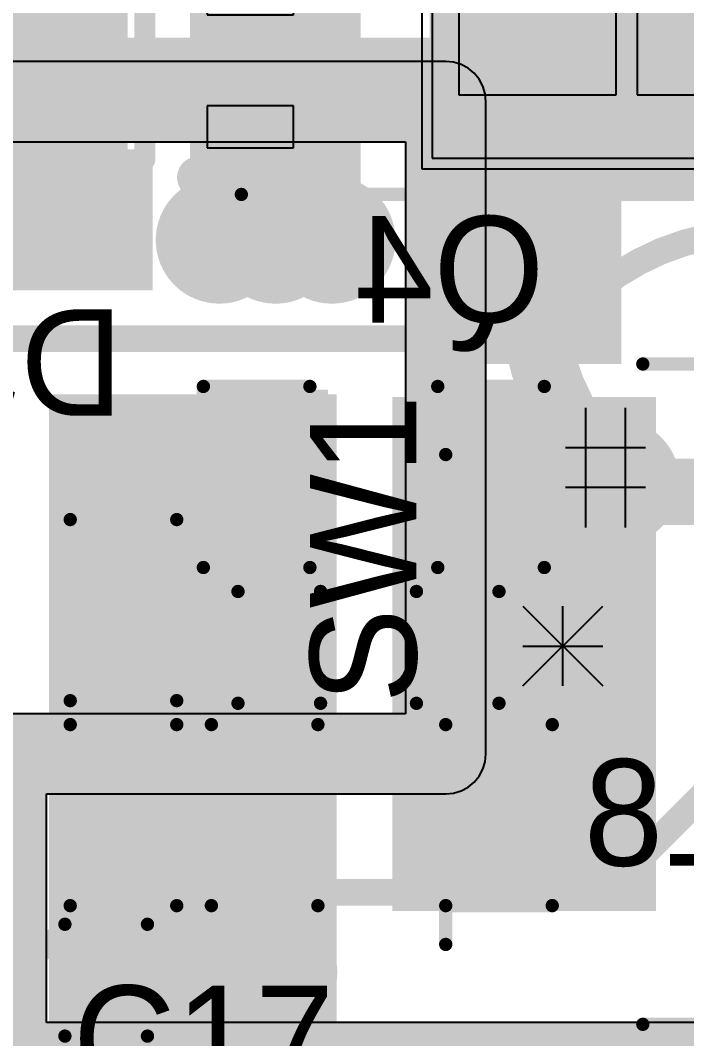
# Model space of a CAD drawing. Header units: millimetres. Extents: x 2.49 to 5.32, y 1.64 to 4.48.
# Drawn here: x 4.1083 to 4.3585, y 2.256 to 2.6385 of the extents above; entities that cross this region are included whole.
import ezdxf

# ---------------------------------------------------------------- set-up
doc = ezdxf.new("R2010")
doc.units = ezdxf.units.MM
doc.header["$MEASUREMENT"] = 0
for name, color, linetype in [('BottomLayer', 5, 'Continuous'), ('BottomOverlay', 54, 'Continuous'), ('BottomPaste', 16, 'Continuous'), ('BottomSolder', 6, 'Continuous'), ('InternalPlane1', 76, 'Continuous'), ('InternalPlane2', 16, 'Continuous'), ('Mechanical2', 216, 'Continuous'), ('MultiLayer', 9, 'Continuous'), ('TopLayer', 1, 'Continuous'), ('TopOverlay', 2, 'Continuous'), ('TopPaste', 8, 'Continuous'), ('TopSolder', 216, 'Continuous'), ('ViaHoleLayer', 16, 'Continuous')]:
    doc.layers.add(name, color=color, linetype=linetype)

# ---------------------------------------------------------------- blocks, each defined once
blk = doc.blocks.new('T_______S______13___A________2')
at = {"layer": 'TopLayer'}
for points in [[(-0.20669, -0.11811), (-0.12795, -0.11811), (-0.20669, -0.05906), (-0.12795, -0.05906)], [(0.12795, -0.11811), (0.20669, -0.11811), (0.12795, -0.05906), (0.20669, -0.05906)]]:
    blk.add_solid(points, dxfattribs=at)
at = {"layer": 'TopOverlay', "const_width": 0.005}
for points in [[(-0.124, -0.047), (-0.124, 0.047)], [(0.124, -0.047), (0.124, 0.047)], [(0.094, -0.121), (-0.09, -0.121)]]:
    blk.add_lwpolyline(points, dxfattribs=at)
at = {"layer": 'TopOverlay', "const_width": 0.0025}
for points in [[(-0.12525, -0.047, 1), (-0.12275, -0.047, 1)], [(0.12275, -0.047, 1), (0.12525, -0.047, 1)], [(-0.09125, -0.121, 1), (-0.08875, -0.121, 1)], [(0.09275, -0.121, 1), (0.09525, -0.121, 1)]]:
    blk.add_lwpolyline(points, format="xyb", close=True, dxfattribs=at)
at = {"layer": 'TopPaste'}
for points in [[(-0.20669, -0.11811), (-0.12795, -0.11811), (-0.20669, -0.05906), (-0.12795, -0.05906)], [(0.12795, -0.11811), (0.20669, -0.11811), (0.12795, -0.05906), (0.20669, -0.05906)]]:
    blk.add_solid(points, dxfattribs=at)
at = {"layer": 'TopSolder'}
for points in [[(-0.21069, -0.12211), (-0.12395, -0.12211), (-0.21069, -0.05506), (-0.12395, -0.05506)], [(0.12395, -0.12211), (0.21069, -0.12211), (0.12395, -0.05506), (0.21069, -0.05506)]]:
    blk.add_solid(points, dxfattribs=at)
blk = doc.blocks.new('C___0603_B_19')
at = {"layer": 'BottomLayer'}
for points in [[(-0.015, -0.0175), (-0.015, 0.0175), (-0.045, -0.0175), (-0.045, 0.0175)], [(0.045, -0.0175), (0.045, 0.0175), (0.015, -0.0175), (0.015, 0.0175)]]:
    blk.add_solid(points, dxfattribs=at)
at = {"layer": 'BottomOverlay', "const_width": 0.005}
for points in [[(-0.049, -0.021), (-0.049, 0.021)], [(-0.049, 0.021), (-0.018, 0.021)], [(0.018, 0.021), (0.049, 0.021)], [(0.049, -0.021), (0.049, 0.021)], [(-0.049, -0.021), (-0.018, -0.021)], [(0.018, -0.021), (0.049, -0.021)]]:
    blk.add_lwpolyline(points, dxfattribs=at)
at = {"layer": 'BottomOverlay', "const_width": 0.0025}
for points in [[(-0.05025, 0.021, 1), (-0.04775, 0.021, 1)], [(-0.05025, 0.021, 1), (-0.04775, 0.021, 1)], [(-0.01925, 0.021, 1), (-0.01675, 0.021, 1)], [(0.01675, 0.021, 1), (0.01925, 0.021, 1)], [(0.04775, 0.021, 1), (0.05025, 0.021, 1)], [(0.04775, 0.021, 1), (0.05025, 0.021, 1)], [(-0.05025, -0.021, 1), (-0.04775, -0.021, 1)], [(-0.05025, -0.021, 1), (-0.04775, -0.021, 1)], [(-0.01925, -0.021, 1), (-0.01675, -0.021, 1)], [(0.01675, -0.021, 1), (0.01925, -0.021, 1)], [(0.04775, -0.021, 1), (0.05025, -0.021, 1)], [(0.04775, -0.021, 1), (0.05025, -0.021, 1)]]:
    blk.add_lwpolyline(points, format="xyb", close=True, dxfattribs=at)
at = {"layer": 'BottomPaste'}
for points in [[(-0.015, -0.0175), (-0.015, 0.0175), (-0.045, -0.0175), (-0.045, 0.0175)], [(0.045, -0.0175), (0.045, 0.0175), (0.015, -0.0175), (0.015, 0.0175)]]:
    blk.add_solid(points, dxfattribs=at)
at = {"layer": 'BottomSolder'}
for points in [[(-0.01264, -0.01986), (-0.01264, 0.01986), (-0.04736, -0.01986), (-0.04736, 0.01986)], [(0.04736, -0.01986), (0.04736, 0.01986), (0.01264, -0.01986), (0.01264, 0.01986)]]:
    blk.add_solid(points, dxfattribs=at)
blk = doc.blocks.new('48__________7_7__35')
at = {"layer": 'TopSolder'}
for points in [[(0.13931, 0.11857), (0.13931, 0.09797), (0.19534, 0.11857), (0.19534, 0.09797)], [(0.13931, 0.09888), (0.13931, 0.07828), (0.19534, 0.09888), (0.19534, 0.07828)], [(0.13931, 0.0792), (0.13931, 0.0586), (0.19534, 0.0792), (0.19534, 0.0586)], [(0.13931, 0.05951), (0.13931, 0.03891), (0.19534, 0.05951), (0.19534, 0.03891)]]:
    blk.add_solid(points, dxfattribs=at)
blk = doc.blocks.new('8_P____TDFN_B_70')
at = {"layer": 'BottomLayer'}
for p, q in [((0.1873, 0.08681), (0.01191, 0.08681)), ((0.01191, 0.08681), (0.01191, -0.08681)), ((0.1873, 0.06319), (0.1873, 0.08681)), ((0.15581, 0.03681), (0.15581, 0.06319)), ((0.15581, 0.06319), (0.1873, 0.06319)), ((0.1873, 0.03681), (0.15581, 0.03681)), ((0.1873, 0.01319), (0.1873, 0.03681)), ((0.15581, -0.01319), (0.15581, 0.01319)), ((0.15581, 0.01319), (0.1873, 0.01319)), ((0.1873, -0.01319), (0.15581, -0.01319)), ((0.1873, -0.03681), (0.1873, -0.01319)), ((0.15581, -0.06319), (0.15581, -0.03681)), ((0.15581, -0.03681), (0.1873, -0.03681)), ((0.1873, -0.06319), (0.15581, -0.06319)), ((0.1873, -0.08681), (0.1873, -0.06319)), ((0.01191, -0.08681), (0.1873, -0.08681))]:
    blk.add_line(p, q, dxfattribs=at)
for points in [[(-0.07461, 0.06516), (-0.03819, 0.06516), (-0.07461, 0.08484), (-0.03819, 0.08484)], [(0.15474, 0.06319), (0.18624, 0.06319), (0.15474, 0.08681), (0.18624, 0.08681)], [(-0.07461, 0.01516), (-0.03819, 0.01516), (-0.07461, 0.03484), (-0.03819, 0.03484)], [(0.15474, 0.01319), (0.18624, 0.01319), (0.15474, 0.03681), (0.18624, 0.03681)], [(-0.07461, -0.03484), (-0.03819, -0.03484), (-0.07461, -0.01516), (-0.03819, -0.01516)], [(0.15474, -0.03681), (0.18624, -0.03681), (0.15474, -0.01319), (0.18624, -0.01319)], [(0.15474, -0.08681), (0.18624, -0.08681), (0.15474, -0.06319), (0.18624, -0.06319)], [(-0.07461, -0.08484), (-0.03819, -0.08484), (-0.07461, -0.06516), (-0.03819, -0.06516)]]:
    blk.add_solid(points, dxfattribs=at)
at = {"layer": 'BottomOverlay', "const_width": 0.005}
for points in [[(-0.05974, 0.10138), (0.17254, 0.10138)], [(-0.05974, -0.10038), (0.17254, -0.10038)]]:
    blk.add_lwpolyline(points, dxfattribs=at)
at = {"layer": 'BottomOverlay'}
for points, const_width in [([(-0.06099, 0.10138, 1), (-0.05849, 0.10138, 1)], 0.0025), ([(0.17129, 0.10138, 1), (0.17379, 0.10138, 1)], 0.0025), ([(-0.07206, -0.094, 1), (-0.07994, -0.094, 1)], 0.00787), ([(-0.08191, -0.094, 1), (-0.07797, -0.094, 1)], 0.00394), ([(-0.07403, -0.094, 1), (-0.07009, -0.094, 1)], 0.00394), ([(-0.06099, -0.10038, 1), (-0.05849, -0.10038, 1)], 0.0025), ([(0.17129, -0.10038, 1), (0.17379, -0.10038, 1)], 0.0025)]:
    blk.add_lwpolyline(points, format="xyb", close=True, dxfattribs=dict(at, const_width=const_width))
at = {"layer": 'BottomPaste'}
for p, q in [((0.18533, 0.08484), (0.15581, 0.08484)), ((0.15581, 0.08484), (0.15581, 0.06516)), ((0.18533, 0.06516), (0.18533, 0.08484)), ((-0.04016, 0.08287), (-0.07264, 0.08287)), ((-0.07264, 0.08287), (-0.07264, 0.06713)), ((-0.04016, 0.06713), (-0.04016, 0.08287)), ((-0.07264, 0.06713), (-0.04016, 0.06713)), ((0.15581, 0.06516), (0.18533, 0.06516)), ((0.081, 0.06299), (0.02195, 0.06299)), ((0.02195, 0.06299), (0.02195, 0.00394)), ((0.081, 0.00394), (0.081, 0.06299)), ((0.14793, 0.06299), (0.08888, 0.06299)), ((0.08888, 0.06299), (0.08888, 0.00394)), ((0.14793, 0.00394), (0.14793, 0.06299)), ((0.18533, 0.03484), (0.15581, 0.03484)), ((0.15581, 0.03484), (0.15581, 0.01516)), ((0.18533, 0.01516), (0.18533, 0.03484)), ((-0.04016, 0.03287), (-0.07264, 0.03287)), ((-0.07264, 0.03287), (-0.07264, 0.01713)), ((-0.04016, 0.01713), (-0.04016, 0.03287)), ((-0.07264, 0.01713), (-0.04016, 0.01713)), ((0.15581, 0.01516), (0.18533, 0.01516)), ((0.02195, 0.00394), (0.081, 0.00394)), ((0.08888, 0.00394), (0.14793, 0.00394)), ((0.081, -0.00394), (0.02195, -0.00394)), ((0.02195, -0.00394), (0.02195, -0.06299)), ((0.081, -0.06299), (0.081, -0.00394)), ((0.14793, -0.00394), (0.08888, -0.00394)), ((0.08888, -0.00394), (0.08888, -0.06299)), ((0.14793, -0.06299), (0.14793, -0.00394)), ((0.18533, -0.01516), (0.15581, -0.01516)), ((0.15581, -0.01516), (0.15581, -0.03484)), ((0.18533, -0.03484), (0.18533, -0.01516)), ((-0.04016, -0.01713), (-0.07264, -0.01713)), ((-0.07264, -0.01713), (-0.07264, -0.03287)), ((-0.04016, -0.03287), (-0.04016, -0.01713)), ((-0.07264, -0.03287), (-0.04016, -0.03287)), ((0.15581, -0.03484), (0.18533, -0.03484)), ((0.02195, -0.06299), (0.081, -0.06299)), ((0.08888, -0.06299), (0.14793, -0.06299)), ((-0.04016, -0.06713), (-0.07264, -0.06713)), ((-0.07264, -0.06713), (-0.07264, -0.08287)), ((-0.04016, -0.08287), (-0.04016, -0.06713)), ((0.18533, -0.06516), (0.15581, -0.06516)), ((0.15581, -0.06516), (0.15581, -0.08484)), ((0.18533, -0.08484), (0.18533, -0.06516)), ((-0.07264, -0.08287), (-0.04016, -0.08287)), ((0.15581, -0.08484), (0.18533, -0.08484))]:
    blk.add_line(p, q, dxfattribs=at)
at = {"layer": 'BottomSolder'}
for p, q in [((0.19124, 0.09075), (0.00797, 0.09075)), ((0.00797, 0.09075), (0.00797, -0.09075)), ((0.19124, 0.05925), (0.19124, 0.09075)), ((0.15974, 0.04075), (0.15974, 0.05925)), ((0.15974, 0.05925), (0.19124, 0.05925)), ((0.19124, 0.04075), (0.15974, 0.04075)), ((0.19124, 0.00925), (0.19124, 0.04075)), ((0.15974, -0.00925), (0.15974, 0.00925)), ((0.15974, 0.00925), (0.19124, 0.00925)), ((0.19124, -0.00925), (0.15974, -0.00925)), ((0.19124, -0.04075), (0.19124, -0.00925)), ((0.15974, -0.05925), (0.15974, -0.04075)), ((0.15974, -0.04075), (0.19124, -0.04075)), ((0.19124, -0.05925), (0.15974, -0.05925)), ((0.19124, -0.09075), (0.19124, -0.05925)), ((0.00797, -0.09075), (0.19124, -0.09075))]:
    blk.add_line(p, q, dxfattribs=at)
for points in [[(-0.07861, 0.06116), (-0.03419, 0.06116), (-0.07861, 0.08884), (-0.03419, 0.08884)], [(0.15074, 0.05919), (0.19024, 0.05919), (0.15074, 0.09081), (0.19024, 0.09081)], [(-0.07861, 0.01116), (-0.03419, 0.01116), (-0.07861, 0.03884), (-0.03419, 0.03884)], [(0.15074, 0.00919), (0.19024, 0.00919), (0.15074, 0.04081), (0.19024, 0.04081)], [(-0.07861, -0.03884), (-0.03419, -0.03884), (-0.07861, -0.01116), (-0.03419, -0.01116)], [(0.15074, -0.04081), (0.19024, -0.04081), (0.15074, -0.00919), (0.19024, -0.00919)], [(-0.07861, -0.08884), (-0.03419, -0.08884), (-0.07861, -0.06116), (-0.03419, -0.06116)], [(0.15074, -0.09081), (0.19024, -0.09081), (0.15074, -0.05919), (0.19024, -0.05919)]]:
    blk.add_solid(points, dxfattribs=at)
blk = doc.blocks.new('SOD_123W_B_85')
at = {"layer": 'BottomLayer'}
for points in [[(-0.08465, -0.02953), (-0.02559, -0.02953), (-0.08465, 0.02953), (-0.02559, 0.02953)], [(0.02559, -0.02953), (0.08465, -0.02953), (0.02559, 0.02953), (0.08465, 0.02953)]]:
    blk.add_solid(points, dxfattribs=at)
at = {"layer": 'BottomOverlay', "const_width": 0.00787}
for points in [[(-0.09112, -0.041), (-0.09112, 0.04)], [(0.09088, 0.04), (-0.09112, 0.04)], [(0.09088, -0.041), (0.09088, 0.04)], [(0.09088, -0.041), (-0.09112, -0.041)]]:
    blk.add_lwpolyline(points, dxfattribs=at)
at = {"layer": 'BottomOverlay', "const_width": 0.00394}
for points in [[(-0.09309, 0.04, 1), (-0.08915, 0.04, 1)], [(-0.09309, 0.04, 1), (-0.08915, 0.04, 1)], [(0.08891, 0.04, 1), (0.09285, 0.04, 1)], [(0.08891, 0.04, 1), (0.09285, 0.04, 1)], [(-0.09309, -0.041, 1), (-0.08915, -0.041, 1)], [(-0.09309, -0.041, 1), (-0.08915, -0.041, 1)], [(0.08891, -0.041, 1), (0.09285, -0.041, 1)], [(0.08891, -0.041, 1), (0.09285, -0.041, 1)]]:
    blk.add_lwpolyline(points, format="xyb", close=True, dxfattribs=at)
at = {"layer": 'BottomOverlay'}
blk.add_solid([(0.09088, -0.043), (0.13988, -0.043), (0.09088, 0.043), (0.13988, 0.043)], dxfattribs=at)
at = {"layer": 'BottomPaste'}
for points in [[(-0.08465, -0.02953), (-0.02559, -0.02953), (-0.08465, 0.02953), (-0.02559, 0.02953)], [(0.02559, -0.02953), (0.08465, -0.02953), (0.02559, 0.02953), (0.08465, 0.02953)]]:
    blk.add_solid(points, dxfattribs=at)
at = {"layer": 'BottomSolder'}
for points in [[(-0.08865, -0.03353), (-0.02159, -0.03353), (-0.08865, 0.03353), (-0.02159, 0.03353)], [(0.02159, -0.03353), (0.08865, -0.03353), (0.02159, 0.03353), (0.08865, 0.03353)]]:
    blk.add_solid(points, dxfattribs=at)
blk = doc.blocks.new('C__0805_B_99')
at = {"layer": 'BottomLayer'}
for points in [[(-0.06, -0.03), (-0.02, -0.03), (-0.06, 0.03), (-0.02, 0.03)], [(0.02, -0.03), (0.06, -0.03), (0.02, 0.03), (0.06, 0.03)]]:
    blk.add_solid(points, dxfattribs=at)
at = {"layer": 'BottomOverlay', "const_width": 0.005}
for points in [[(-0.064, -0.034), (-0.064, 0.034)], [(-0.064, 0.034), (-0.024, 0.034)], [(0.024, 0.034), (0.064, 0.034)], [(0.064, -0.034), (0.064, 0.034)], [(-0.064, -0.034), (-0.024, -0.034)], [(0.024, -0.034), (0.064, -0.034)]]:
    blk.add_lwpolyline(points, dxfattribs=at)
at = {"layer": 'BottomOverlay', "const_width": 0.0025}
for points in [[(-0.06525, 0.034, 1), (-0.06275, 0.034, 1)], [(-0.06525, 0.034, 1), (-0.06275, 0.034, 1)], [(-0.02525, 0.034, 1), (-0.02275, 0.034, 1)], [(0.02275, 0.034, 1), (0.02525, 0.034, 1)], [(0.06275, 0.034, 1), (0.06525, 0.034, 1)], [(0.06275, 0.034, 1), (0.06525, 0.034, 1)], [(-0.06525, -0.034, 1), (-0.06275, -0.034, 1)], [(-0.06525, -0.034, 1), (-0.06275, -0.034, 1)], [(-0.02525, -0.034, 1), (-0.02275, -0.034, 1)], [(0.02275, -0.034, 1), (0.02525, -0.034, 1)], [(0.06275, -0.034, 1), (0.06525, -0.034, 1)], [(0.06275, -0.034, 1), (0.06525, -0.034, 1)]]:
    blk.add_lwpolyline(points, format="xyb", close=True, dxfattribs=at)
at = {"layer": 'BottomPaste'}
for points in [[(-0.06, -0.03), (-0.02, -0.03), (-0.06, 0.03), (-0.02, 0.03)], [(0.02, -0.03), (0.06, -0.03), (0.02, 0.03), (0.06, 0.03)]]:
    blk.add_solid(points, dxfattribs=at)
at = {"layer": 'BottomSolder'}
for points in [[(-0.06276, -0.03276), (-0.01724, -0.03276), (-0.06276, 0.03276), (-0.01724, 0.03276)], [(0.01724, -0.03276), (0.06276, -0.03276), (0.01724, 0.03276), (0.06276, 0.03276)]]:
    blk.add_solid(points, dxfattribs=at)
blk = doc.blocks.new('C__0805_B_100')
at = {"layer": 'BottomLayer'}
for points in [[(-0.06, -0.03), (-0.02, -0.03), (-0.06, 0.03), (-0.02, 0.03)], [(0.02, -0.03), (0.06, -0.03), (0.02, 0.03), (0.06, 0.03)]]:
    blk.add_solid(points, dxfattribs=at)
at = {"layer": 'BottomOverlay', "const_width": 0.005}
for points in [[(-0.064, 0.034), (-0.064, -0.034)], [(-0.024, 0.034), (-0.064, 0.034)], [(0.064, 0.034), (0.024, 0.034)], [(0.064, 0.034), (0.064, -0.034)], [(-0.024, -0.034), (-0.064, -0.034)], [(0.064, -0.034), (0.024, -0.034)]]:
    blk.add_lwpolyline(points, dxfattribs=at)
at = {"layer": 'BottomOverlay', "const_width": 0.0025}
for points in [[(-0.06525, 0.034, 1), (-0.06275, 0.034, 1)], [(-0.06525, 0.034, 1), (-0.06275, 0.034, 1)], [(-0.02525, 0.034, 1), (-0.02275, 0.034, 1)], [(0.02275, 0.034, 1), (0.02525, 0.034, 1)], [(0.06275, 0.034, 1), (0.06525, 0.034, 1)], [(0.06275, 0.034, 1), (0.06525, 0.034, 1)], [(-0.06525, -0.034, 1), (-0.06275, -0.034, 1)], [(-0.06525, -0.034, 1), (-0.06275, -0.034, 1)], [(-0.02525, -0.034, 1), (-0.02275, -0.034, 1)], [(0.02275, -0.034, 1), (0.02525, -0.034, 1)], [(0.06275, -0.034, 1), (0.06525, -0.034, 1)], [(0.06275, -0.034, 1), (0.06525, -0.034, 1)]]:
    blk.add_lwpolyline(points, format="xyb", close=True, dxfattribs=at)
at = {"layer": 'BottomPaste'}
for points in [[(-0.06, -0.03), (-0.02, -0.03), (-0.06, 0.03), (-0.02, 0.03)], [(0.02, -0.03), (0.06, -0.03), (0.02, 0.03), (0.06, 0.03)]]:
    blk.add_solid(points, dxfattribs=at)
at = {"layer": 'BottomSolder'}
for points in [[(-0.06276, -0.03276), (-0.01724, -0.03276), (-0.06276, 0.03276), (-0.01724, 0.03276)], [(0.01724, -0.03276), (0.06276, -0.03276), (0.01724, 0.03276), (0.06276, 0.03276)]]:
    blk.add_solid(points, dxfattribs=at)
blk = doc.blocks.new('C__0805_B_101')
at = {"layer": 'BottomLayer'}
for points in [[(-0.06, -0.03), (-0.02, -0.03), (-0.06, 0.03), (-0.02, 0.03)], [(0.02, -0.03), (0.06, -0.03), (0.02, 0.03), (0.06, 0.03)]]:
    blk.add_solid(points, dxfattribs=at)
at = {"layer": 'BottomOverlay', "const_width": 0.005}
for points in [[(-0.064, -0.034), (-0.064, 0.034)], [(-0.064, 0.034), (-0.024, 0.034)], [(0.024, 0.034), (0.064, 0.034)], [(0.064, -0.034), (0.064, 0.034)], [(-0.064, -0.034), (-0.024, -0.034)], [(0.024, -0.034), (0.064, -0.034)]]:
    blk.add_lwpolyline(points, dxfattribs=at)
at = {"layer": 'BottomOverlay', "const_width": 0.0025}
for points in [[(-0.06525, 0.034, 1), (-0.06275, 0.034, 1)], [(-0.06525, 0.034, 1), (-0.06275, 0.034, 1)], [(-0.02525, 0.034, 1), (-0.02275, 0.034, 1)], [(0.02275, 0.034, 1), (0.02525, 0.034, 1)], [(0.06275, 0.034, 1), (0.06525, 0.034, 1)], [(0.06275, 0.034, 1), (0.06525, 0.034, 1)], [(-0.06525, -0.034, 1), (-0.06275, -0.034, 1)], [(-0.06525, -0.034, 1), (-0.06275, -0.034, 1)], [(-0.02525, -0.034, 1), (-0.02275, -0.034, 1)], [(0.02275, -0.034, 1), (0.02525, -0.034, 1)], [(0.06275, -0.034, 1), (0.06525, -0.034, 1)], [(0.06275, -0.034, 1), (0.06525, -0.034, 1)]]:
    blk.add_lwpolyline(points, format="xyb", close=True, dxfattribs=at)
at = {"layer": 'BottomPaste'}
for points in [[(-0.06, -0.03), (-0.02, -0.03), (-0.06, 0.03), (-0.02, 0.03)], [(0.02, -0.03), (0.06, -0.03), (0.02, 0.03), (0.06, 0.03)]]:
    blk.add_solid(points, dxfattribs=at)
at = {"layer": 'BottomSolder'}
for points in [[(-0.06276, -0.03276), (-0.01724, -0.03276), (-0.06276, 0.03276), (-0.01724, 0.03276)], [(0.01724, -0.03276), (0.06276, -0.03276), (0.01724, 0.03276), (0.06276, 0.03276)]]:
    blk.add_solid(points, dxfattribs=at)
blk = doc.blocks.new('C__0805_B_103')
at = {"layer": 'BottomLayer'}
for points in [[(-0.06, -0.03), (-0.02, -0.03), (-0.06, 0.03), (-0.02, 0.03)], [(0.02, -0.03), (0.06, -0.03), (0.02, 0.03), (0.06, 0.03)]]:
    blk.add_solid(points, dxfattribs=at)
at = {"layer": 'BottomOverlay', "const_width": 0.005}
for points in [[(-0.024, 0.034), (-0.064, 0.034)], [(-0.064, 0.034), (-0.064, -0.034)], [(0.064, 0.034), (0.024, 0.034)], [(0.064, 0.034), (0.064, -0.034)], [(-0.024, -0.034), (-0.064, -0.034)], [(0.064, -0.034), (0.024, -0.034)]]:
    blk.add_lwpolyline(points, dxfattribs=at)
at = {"layer": 'BottomOverlay', "const_width": 0.0025}
for points in [[(-0.06525, 0.034, 1), (-0.06275, 0.034, 1)], [(-0.06525, 0.034, 1), (-0.06275, 0.034, 1)], [(-0.02525, 0.034, 1), (-0.02275, 0.034, 1)], [(0.02275, 0.034, 1), (0.02525, 0.034, 1)], [(0.06275, 0.034, 1), (0.06525, 0.034, 1)], [(0.06275, 0.034, 1), (0.06525, 0.034, 1)], [(-0.06525, -0.034, 1), (-0.06275, -0.034, 1)], [(-0.06525, -0.034, 1), (-0.06275, -0.034, 1)], [(-0.02525, -0.034, 1), (-0.02275, -0.034, 1)], [(0.02275, -0.034, 1), (0.02525, -0.034, 1)], [(0.06275, -0.034, 1), (0.06525, -0.034, 1)], [(0.06275, -0.034, 1), (0.06525, -0.034, 1)]]:
    blk.add_lwpolyline(points, format="xyb", close=True, dxfattribs=at)
at = {"layer": 'BottomPaste'}
for points in [[(-0.06, -0.03), (-0.02, -0.03), (-0.06, 0.03), (-0.02, 0.03)], [(0.02, -0.03), (0.06, -0.03), (0.02, 0.03), (0.06, 0.03)]]:
    blk.add_solid(points, dxfattribs=at)
at = {"layer": 'BottomSolder'}
for points in [[(-0.06276, -0.03276), (-0.01724, -0.03276), (-0.06276, 0.03276), (-0.01724, 0.03276)], [(0.01724, -0.03276), (0.06276, -0.03276), (0.01724, 0.03276), (0.06276, 0.03276)]]:
    blk.add_solid(points, dxfattribs=at)
blk = doc.blocks.new('C___0603_B_104')
at = {"layer": 'BottomLayer'}
for points in [[(-0.015, -0.0175), (-0.015, 0.0175), (-0.045, -0.0175), (-0.045, 0.0175)], [(0.045, -0.0175), (0.045, 0.0175), (0.015, -0.0175), (0.015, 0.0175)]]:
    blk.add_solid(points, dxfattribs=at)
at = {"layer": 'BottomOverlay', "const_width": 0.005}
for points in [[(-0.049, 0.021), (-0.018, 0.021)], [(-0.049, -0.021), (-0.049, 0.021)], [(0.018, 0.021), (0.049, 0.021)], [(0.049, -0.021), (0.049, 0.021)], [(-0.049, -0.021), (-0.018, -0.021)], [(0.018, -0.021), (0.049, -0.021)]]:
    blk.add_lwpolyline(points, dxfattribs=at)
at = {"layer": 'BottomOverlay', "const_width": 0.0025}
for points in [[(-0.05025, 0.021, 1), (-0.04775, 0.021, 1)], [(-0.05025, 0.021, 1), (-0.04775, 0.021, 1)], [(-0.01925, 0.021, 1), (-0.01675, 0.021, 1)], [(0.01675, 0.021, 1), (0.01925, 0.021, 1)], [(0.04775, 0.021, 1), (0.05025, 0.021, 1)], [(0.04775, 0.021, 1), (0.05025, 0.021, 1)], [(-0.05025, -0.021, 1), (-0.04775, -0.021, 1)], [(-0.05025, -0.021, 1), (-0.04775, -0.021, 1)], [(-0.01925, -0.021, 1), (-0.01675, -0.021, 1)], [(0.01675, -0.021, 1), (0.01925, -0.021, 1)], [(0.04775, -0.021, 1), (0.05025, -0.021, 1)], [(0.04775, -0.021, 1), (0.05025, -0.021, 1)]]:
    blk.add_lwpolyline(points, format="xyb", close=True, dxfattribs=at)
at = {"layer": 'BottomPaste'}
for points in [[(-0.015, -0.0175), (-0.015, 0.0175), (-0.045, -0.0175), (-0.045, 0.0175)], [(0.045, -0.0175), (0.045, 0.0175), (0.015, -0.0175), (0.015, 0.0175)]]:
    blk.add_solid(points, dxfattribs=at)
at = {"layer": 'BottomSolder'}
for points in [[(-0.01264, -0.01986), (-0.01264, 0.01986), (-0.04736, -0.01986), (-0.04736, 0.01986)], [(0.04736, -0.01986), (0.04736, 0.01986), (0.01264, -0.01986), (0.01264, 0.01986)]]:
    blk.add_solid(points, dxfattribs=at)

msp = doc.modelspace()

# ---------------------------------------------------------------- linework, layer by layer
at = {"layer": 'BottomLayer'}
for points, const_width in [([(4.10188, 2.649), (4.115, 2.63588)], 0.012), ([(4.115, 2.58497), (4.115, 2.62188)], 0.012), ([(4.31595, 2.529), (4.31834, 2.53139)], 0.01), ([(4.07397, 2.519), (4.29181, 2.519)], 0.01), ([(4.143, 2.417), (4.143, 2.477)], 0.025), ([(4.143, 2.477), (4.189, 2.477)], 0.025), ([(4.281, 2.465), (4.332, 2.465)], 0.025), ([(4.281, 2.42897), (4.281, 2.465)], 0.025), ([(4.34063, 2.46143), (4.418, 2.46143)], 0.025), ([(4.143, 2.34), (4.143, 2.417)], 0.025), ([(4.209, 2.34707), (4.209, 2.4)], 0.025), ([(4.284, 2.335), (4.284, 2.36379)], 0.025), ([(4.143, 2.335), (4.204, 2.335)], 0.025), ([(4.20338, 2.281), (4.20338, 2.33438)], 0.025), ([(4.137, 2.278), (4.137, 2.32551)], 0.025), ([(4.20338, 2.33438), (4.204, 2.335)], 0.01)]:
    msp.add_lwpolyline(points, dxfattribs=dict(at, const_width=const_width))
for points, const_width in [([(4.112, 2.63588, 1), (4.118, 2.63588, 1)], 0.006), ([(4.112, 2.62188, 1), (4.118, 2.62188, 1)], 0.006), ([(4.112, 2.58497, 1), (4.118, 2.58497, 1)], 0.006), ([(4.112, 2.58497, 1), (4.118, 2.58497, 1)], 0.006), ([(4.10176, 2.56024, 1), (4.10776, 2.56024, 1)], 0.006), ([(4.10176, 2.56024, 1), (4.10776, 2.56024, 1)], 0.006), ([(4.17857, 2.556, 1), (4.18743, 2.556, 1)], 0.00886), ([(4.19968, 2.556, 1), (4.20854, 2.556, 1)], 0.00886), ([(4.2208, 2.556, 1), (4.22966, 2.556, 1)], 0.00886), ([(4.31584, 2.53139, 1), (4.32084, 2.53139, 1)], 0.005), ([(4.31584, 2.53139, 1), (4.32084, 2.53139, 1)], 0.005), ([(4.31345, 2.529, 1), (4.31845, 2.529, 1)], 0.005), ([(4.31345, 2.529, 1), (4.31845, 2.529, 1)], 0.005), ([(4.28931, 2.519, 1), (4.29431, 2.519, 1)], 0.005), ([(4.28931, 2.519, 1), (4.29431, 2.519, 1)], 0.005), ([(4.13675, 2.477, 1), (4.14925, 2.477, 1)], 0.0125), ([(4.13675, 2.477, 1), (4.14925, 2.477, 1)], 0.0125), ([(4.18275, 2.477, 1), (4.19525, 2.477, 1)], 0.0125), ([(4.27475, 2.465, 1), (4.28725, 2.465, 1)], 0.0125), ([(4.27475, 2.465, 1), (4.28725, 2.465, 1)], 0.0125), ([(4.32575, 2.465, 1), (4.33825, 2.465, 1)], 0.0125), ([(4.32575, 2.465, 1), (4.33825, 2.465, 1)], 0.0125), ([(4.32757, 2.465, 1), (4.33643, 2.465, 1)], 0.00886), ([(4.33438, 2.46143, 1), (4.34688, 2.46143, 1)], 0.0125), ([(4.33438, 2.46143, 1), (4.34688, 2.46143, 1)], 0.0125), ([(4.27475, 2.42897, 1), (4.28725, 2.42897, 1)], 0.0125), ([(4.27475, 2.42897, 1), (4.28725, 2.42897, 1)], 0.0125), ([(4.13675, 2.417, 1), (4.14925, 2.417, 1)], 0.0125), ([(4.13675, 2.417, 1), (4.14925, 2.417, 1)], 0.0125), ([(4.20275, 2.4, 1), (4.21525, 2.4, 1)], 0.0125), ([(4.26275, 2.4, 1), (4.27525, 2.4, 1)], 0.0125), ([(4.26275, 2.4, 1), (4.27525, 2.4, 1)], 0.0125), ([(4.27775, 2.36379, 1), (4.29025, 2.36379, 1)], 0.0125), ([(4.27775, 2.36379, 1), (4.29025, 2.36379, 1)], 0.0125), ([(4.20275, 2.34707, 1), (4.21525, 2.34707, 1)], 0.0125), ([(4.20275, 2.34707, 1), (4.21525, 2.34707, 1)], 0.0125), ([(4.13675, 2.34, 1), (4.14925, 2.34, 1)], 0.0125), ([(4.13675, 2.34, 1), (4.14925, 2.34, 1)], 0.0125), ([(4.13675, 2.335, 1), (4.14925, 2.335, 1)], 0.0125), ([(4.19713, 2.33438, 1), (4.20963, 2.33438, 1)], 0.0125), ([(4.19775, 2.335, 1), (4.21025, 2.335, 1)], 0.0125), ([(4.19775, 2.335, 1), (4.21025, 2.335, 1)], 0.0125), ([(4.27775, 2.335, 1), (4.29025, 2.335, 1)], 0.0125), ([(4.13075, 2.32551, 1), (4.14325, 2.32551, 1)], 0.0125), ([(4.13075, 2.32551, 1), (4.14325, 2.32551, 1)], 0.0125), ([(4.20088, 2.33438, 1), (4.20588, 2.33438, 1)], 0.005), ([(4.2015, 2.335, 1), (4.2065, 2.335, 1)], 0.005), ([(4.19713, 2.281, 1), (4.20963, 2.281, 1)], 0.0125), ([(4.19747, 2.281, 1), (4.20928, 2.281, 1)], 0.01181), ([(4.13075, 2.278, 1), (4.14325, 2.278, 1)], 0.0125)]:
    msp.add_lwpolyline(points, format="xyb", close=True, dxfattribs=dict(at, const_width=const_width))
for points, const_width in [([(4.115, 2.58497, -0.198912), (4.10476, 2.56024)], 0.012), ([(4.10476, 2.56024, -0.198912), (4.08969, 2.554)], 0.012), ([(4.31834, 2.53139, -0.198912), (4.385, 2.559)], 0.01), ([(4.31595, 2.529, -0.198912), (4.29181, 2.519)], 0.01), ([(4.34063, 2.46143, -0.198912), (4.332, 2.465)], 0.025), ([(4.281, 2.42897, -0.198912), (4.269, 2.4)], 0.025), ([(4.269, 2.4, -0.198912), (4.284, 2.36379)], 0.025), ([(4.209, 2.34707, -0.198912), (4.204, 2.335)], 0.025), ([(4.137, 2.32551, -0.198912), (4.143, 2.34)], 0.025)]:
    msp.add_lwpolyline(points, format="xyb", dxfattribs=dict(at, const_width=const_width))
for points in [[(4.172, 2.713), (4.172, 2.542), (4.236, 2.713), (4.236, 2.542)], [(4.262, 2.71375), (4.262, 2.571), (4.506, 2.71375), (4.506, 2.571)], [(4.145, 2.667), (4.024, 2.667), (4.145, 2.62), (4.024, 2.62)], [(4.119, 2.26), (4.227, 2.26), (4.119, 2.498), (4.227, 2.498)], [(4.248, 2.304), (4.347, 2.304), (4.248, 2.497), (4.347, 2.497)]]:
    msp.add_solid(points, dxfattribs=at)
at = {"layer": 'BottomOverlay'}
for p, q in [((4.32051, 2.49299), (4.32051, 2.448)), ((4.3355, 2.448), (4.3355, 2.49299)), ((4.32051, 2.47799), (4.31301, 2.47799)), ((4.343, 2.47799), (4.32051, 2.47799)), ((4.343, 2.463), (4.31301, 2.463)), ((4.297, 2.41849), (4.32699, 2.3885)), ((4.297, 2.3885), (4.32699, 2.41849)), ((4.312, 2.3885), (4.312, 2.41849)), ((4.297, 2.40349), (4.32699, 2.40349))]:
    msp.add_line(p, q, dxfattribs=at)
at = {"layer": 'BottomSolder'}
for points, const_width in [([(4.17657, 2.556, 1), (4.18943, 2.556, 1)], 0.01286), ([(4.19768, 2.556, 1), (4.21054, 2.556, 1)], 0.01286), ([(4.2188, 2.556, 1), (4.23166, 2.556, 1)], 0.01286), ([(4.32557, 2.465, 1), (4.33843, 2.465, 1)], 0.01286), ([(4.19547, 2.281, 1), (4.21128, 2.281, 1)], 0.01581)]:
    msp.add_lwpolyline(points, format="xyb", close=True, dxfattribs=dict(at, const_width=const_width))
at = {"layer": 'InternalPlane1'}
for p, q in [((4.268, 2.62307), (3.92907, 2.62307)), ((4.27094, 2.62278), (4.268, 2.62307)), ((4.27377, 2.62193), (4.27094, 2.62278)), ((4.27637, 2.62053), (4.27377, 2.62193)), ((4.27866, 2.61866), (4.27637, 2.62053)), ((4.28053, 2.61637), (4.27866, 2.61866)), ((4.28193, 2.61377), (4.28053, 2.61637)), ((4.28278, 2.61094), (4.28193, 2.61377)), ((4.28307, 2.608), (4.28278, 2.61094)), ((4.28307, 2.363), (4.28307, 2.608)), ((3.92907, 2.59293), (4.25293, 2.59293)), ((4.25293, 2.59293), (4.25293, 2.37807)), ((4.25293, 2.37807), (3.50673, 2.37807)), ((4.28193, 2.35723), (4.28278, 2.36006)), ((4.28278, 2.36006), (4.28307, 2.363)), ((4.28053, 2.35463), (4.28193, 2.35723)), ((4.27637, 2.35047), (4.27866, 2.35234)), ((4.27866, 2.35234), (4.28053, 2.35463)), ((4.27094, 2.34822), (4.27377, 2.34907)), ((4.27377, 2.34907), (4.27637, 2.35047)), ((4.11807, 2.26207), (4.11807, 2.34793)), ((4.11807, 2.34793), (4.268, 2.34793)), ((4.268, 2.34793), (4.27094, 2.34822)), ((4.74493, 2.26207), (4.11807, 2.26207))]:
    msp.add_line(p, q, dxfattribs=at)
at = {"layer": 'InternalPlane1', "const_width": 0.03}
for points in [[(3.918, 2.608), (4.268, 2.608)], [(4.268, 2.363), (4.268, 2.608)], [(3.492, 2.363), (4.268, 2.363)], [(4.103, 2.247), (4.103, 2.355)], [(4.103, 2.247), (4.76, 2.247)], [(4.183, 2.247), (4.19, 2.24)]]:
    msp.add_lwpolyline(points, dxfattribs=at)
at = {"layer": 'InternalPlane1'}
for points, const_width in [([(4.2605, 2.608, 1), (4.2755, 2.608, 1)], 0.015), ([(4.2605, 2.608, 1), (4.2755, 2.608, 1)], 0.015), ([(4.32005, 2.465, 1), (4.34395, 2.465, 1)], 0.02391), ([(4.2605, 2.363, 1), (4.2755, 2.363, 1)], 0.015), ([(4.2605, 2.363, 1), (4.2755, 2.363, 1)], 0.015), ([(4.0955, 2.355, 1), (4.1105, 2.355, 1)], 0.015), ([(4.0955, 2.247, 1), (4.1105, 2.247, 1)], 0.015), ([(4.0955, 2.247, 1), (4.1105, 2.247, 1)], 0.015), ([(4.1755, 2.247, 1), (4.1905, 2.247, 1)], 0.015)]:
    msp.add_lwpolyline(points, format="xyb", close=True, dxfattribs=dict(at, const_width=const_width))
at = {"layer": 'InternalPlane2', "const_width": 0.02391}
for points in [[(4.17105, 2.556, 1), (4.19495, 2.556, 1)], [(4.19216, 2.556, 1), (4.21607, 2.556, 1)], [(4.21328, 2.556, 1), (4.23718, 2.556, 1)], [(4.19142, 2.281, 1), (4.21533, 2.281, 1)]]:
    msp.add_lwpolyline(points, format="xyb", close=True, dxfattribs=at)
at = {"layer": 'Mechanical2', "const_width": 0.015}
msp.add_lwpolyline([(5.30364, 3.062, 1), (2.50836, 3.062, 1)], format="xyb", close=True, dxfattribs=at)
at = {"layer": 'MultiLayer'}
for points, const_width in [([(4.17857, 2.556, 1), (4.18743, 2.556, 1)], 0.00886), ([(4.19968, 2.556, 1), (4.20854, 2.556, 1)], 0.00886), ([(4.2208, 2.556, 1), (4.22966, 2.556, 1)], 0.00886), ([(4.32757, 2.465, 1), (4.33643, 2.465, 1)], 0.00886), ([(4.19747, 2.281, 1), (4.20928, 2.281, 1)], 0.01181)]:
    msp.add_lwpolyline(points, format="xyb", close=True, dxfattribs=dict(at, const_width=const_width))
at = {"layer": 'TopLayer'}
for points, const_width in [([(4.04946, 2.627), (4.646, 2.627)], 0.01), ([(4.30042, 2.55276), (4.30042, 2.57432)], 0.025), ([(4.34285, 2.32585), (4.59871, 2.58171)], 0.01), ([(4.30042, 2.538), (4.30042, 2.55276)], 0.025), ([(4.30042, 2.538), (4.30042, 2.538)], 0.025), ([(4.32971, 2.46729), (4.332, 2.465)], 0.025), ([(4.15885, 2.311), (4.307, 2.311)], 0.01), ([(4.18532, 2.26295), (4.20338, 2.281)], 0.01)]:
    msp.add_lwpolyline(points, dxfattribs=dict(at, const_width=const_width))
for points, const_width in [([(4.29417, 2.57432, 1), (4.30667, 2.57432, 1)], 0.0125), ([(4.17857, 2.556, 1), (4.18743, 2.556, 1)], 0.00886), ([(4.19968, 2.556, 1), (4.20854, 2.556, 1)], 0.00886), ([(4.2208, 2.556, 1), (4.22966, 2.556, 1)], 0.00886), ([(4.29417, 2.55276, 1), (4.30667, 2.55276, 1)], 0.0125), ([(4.29417, 2.55276, 1), (4.30667, 2.55276, 1)], 0.0125), ([(4.29417, 2.538, 1), (4.30667, 2.538, 1)], 0.0125), ([(4.29417, 2.538, 1), (4.30667, 2.538, 1)], 0.0125), ([(4.29417, 2.538, 1), (4.30667, 2.538, 1)], 0.0125), ([(4.29417, 2.538, 1), (4.30667, 2.538, 1)], 0.0125), ([(4.32346, 2.46729, 1), (4.33596, 2.46729, 1)], 0.0125), ([(4.32346, 2.46729, 1), (4.33596, 2.46729, 1)], 0.0125), ([(4.32575, 2.465, 1), (4.33825, 2.465, 1)], 0.0125), ([(4.32757, 2.465, 1), (4.33643, 2.465, 1)], 0.00886), ([(4.34033, 2.32583, 1), (4.34533, 2.32583, 1)], 0.005), ([(4.34033, 2.32583, 1), (4.34533, 2.32583, 1)], 0.005), ([(4.34035, 2.32585, 1), (4.34535, 2.32585, 1)], 0.005), ([(4.34035, 2.32585, 1), (4.34535, 2.32585, 1)], 0.005), ([(4.15635, 2.311, 1), (4.16135, 2.311, 1)], 0.005), ([(4.15635, 2.311, 1), (4.16135, 2.311, 1)], 0.005), ([(4.3045, 2.311, 1), (4.3095, 2.311, 1)], 0.005), ([(4.3045, 2.311, 1), (4.3095, 2.311, 1)], 0.005), ([(4.12676, 2.29874, 1), (4.13176, 2.29874, 1)], 0.005), ([(4.12676, 2.29874, 1), (4.13176, 2.29874, 1)], 0.005), ([(4.19747, 2.281, 1), (4.20928, 2.281, 1)], 0.01181), ([(4.20088, 2.281, 1), (4.20588, 2.281, 1)], 0.005), ([(4.18282, 2.26295, 1), (4.18782, 2.26295, 1)], 0.005), ([(4.18282, 2.26295, 1), (4.18782, 2.26295, 1)], 0.005)]:
    msp.add_lwpolyline(points, format="xyb", close=True, dxfattribs=dict(at, const_width=const_width))
for points, const_width in [([(4.32971, 2.46729, -0.198912), (4.30042, 2.538)], 0.025), ([(4.34283, 2.32583, -0.198803), (4.307, 2.311)], 0.01), ([(4.34285, 2.32585, -0.000105), (4.34283, 2.32583)], 0.01), ([(4.12926, 2.29874, -0.198912), (4.15885, 2.311)], 0.01), ([(4.12926, 2.29874, -0.198912), (4.10256, 2.28769)], 0.01), ([(4.18532, 2.26295, -0.198912), (4.15, 2.24831)], 0.01)]:
    msp.add_lwpolyline(points, format="xyb", dxfattribs=dict(at, const_width=const_width))
at = {"layer": 'TopSolder'}
for points, const_width in [([(4.17657, 2.556, 1), (4.18943, 2.556, 1)], 0.01286), ([(4.19768, 2.556, 1), (4.21054, 2.556, 1)], 0.01286), ([(4.2188, 2.556, 1), (4.23166, 2.556, 1)], 0.01286), ([(4.32557, 2.465, 1), (4.33843, 2.465, 1)], 0.01286), ([(4.19547, 2.281, 1), (4.21128, 2.281, 1)], 0.01581)]:
    msp.add_lwpolyline(points, format="xyb", close=True, dxfattribs=dict(at, const_width=const_width))
at = {"layer": 'ViaHoleLayer', "const_width": 0.00591}
for points in [[(4.18005, 2.556, 1), (4.18595, 2.556, 1)], [(4.20116, 2.556, 1), (4.20707, 2.556, 1)], [(4.22228, 2.556, 1), (4.22818, 2.556, 1)], [(4.32905, 2.465, 1), (4.33495, 2.465, 1)], [(4.20042, 2.281, 1), (4.20633, 2.281, 1)]]:
    msp.add_lwpolyline(points, format="xyb", close=True, dxfattribs=at)

# ---------------------------------------------------------------- block references
for name, p, rotation in [('8_P____TDFN_B_70', (4.251, 2.6735), 360), ('SOD_123W_B_85', (4.115, 2.677), 270), ('T_______S______13___A________2', (4.389, 2.38543), 270), ('C__0805_B_99', (4.241, 2.467), 360), ('C__0805_B_100', (4.103, 2.417), 180), ('C___0603_B_104', (4.239, 2.403), 360), ('48__________7_7__35', (3.91668, 2.1991), 360), ('C__0805_B_103', (4.103, 2.34), 180), ('C__0805_B_101', (4.244, 2.34), 360), ('C___0603_B_19', (4.107, 2.278), 360)]:
    msp.add_blockref(name, p, dxfattribs=dict(rotation=rotation))

# ---------------------------------------------------------------- texts
at = {"layer": 'BottomOverlay', "text_generation_flag": 2}
for s, p in [('Q4', (4.305, 2.525)), ('D5', (4.147, 2.49)), ('C18', (4.418, 2.321))]:
    msp.add_text(s, height=0.04, dxfattribs=at).set_placement(p)
at = {"layer": 'TopOverlay'}
msp.add_text('SW1', height=0.04, rotation=90, dxfattribs=at).set_placement((4.257, 2.382))
msp.add_text('C17', height=0.04, dxfattribs=at).set_placement((4.128, 2.236))

doc.saveas('drawing.dxf')
